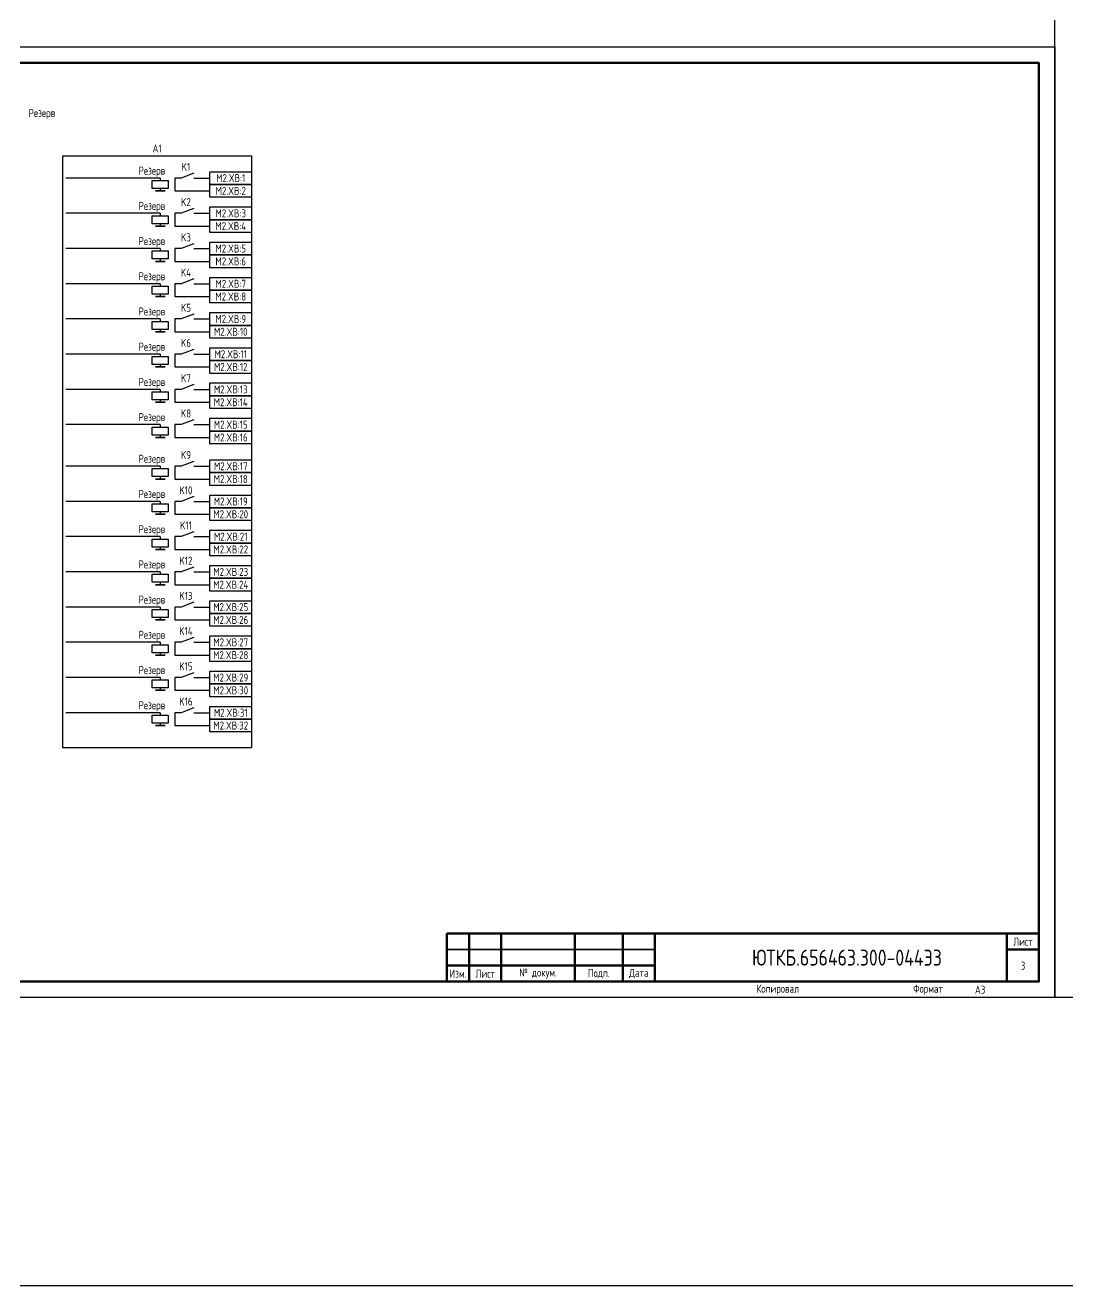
# Model space of a CAD drawing. Header units: millimetres. Extents: x -1036 to 3564, y -90 to 586.
# Drawn here: x 938.3 to 1264, y -90 to 303.8 of the extents above; entities that cross this region are included whole.
import ezdxf

# ---------------------------------------------------------------- set-up
doc = ezdxf.new("R2010")
doc.units = ezdxf.units.MM
doc.styles.add('Gost_type_A', font='GOST_A.TTF')

# ---------------------------------------------------------------- blocks, each defined once
blk = doc.blocks.new('Формат_А3')
blk.add_lwpolyline([(-420, 297), (0, 297), (0, 0), (-420, 0)], close=True)
at = {"lineweight": 50}
blk.add_lwpolyline([(-400, 292), (-5, 292), (-5, 5), (-400, 5)], close=True, dxfattribs=at)
blk = doc.blocks.new('Штамп малый нижний')
at = {"lineweight": 50}
for points in [[(-185, 15), (-178, 15), (-178, 5), (-185, 5)], [(-178, 15), (-168, 15), (-168, 5), (-178, 5)], [(-168, 15), (-145, 15), (-145, 5), (-168, 5)], [(-145, 15), (-130, 15), (-130, 5), (-145, 5)], [(-130, 15), (-120, 15), (-120, 5), (-130, 5)], [(-120, 15), (-10, 15), (-10, 0), (-120, 0)], [(-10, 15), (0, 15), (0, 10), (-10, 10)], [(-10, 10), (0, 10), (0, 0), (-10, 0)], [(-185, 5), (-178, 5), (-178, 0), (-185, 0)], [(-178, 5), (-168, 5), (-168, 0), (-178, 0)], [(-168, 5), (-145, 5), (-145, 0), (-168, 0)], [(-145, 5), (-130, 5), (-130, 0), (-145, 0)], [(-130, 5), (-120, 5), (-120, 0), (-130, 0)]]:
    blk.add_lwpolyline(points, close=True, dxfattribs=at)
for points in [[(-185, 15), (-178, 15), (-178, 10), (-185, 10)], [(-178, 15), (-168, 15), (-168, 10), (-178, 10)], [(-168, 15), (-145, 15), (-145, 10), (-168, 10)], [(-145, 15), (-130, 15), (-130, 10), (-145, 10)], [(-130, 15), (-120, 15), (-120, 10), (-130, 10)], [(-185, 10), (-178, 10), (-178, 5), (-185, 5)], [(-178, 10), (-168, 10), (-168, 5), (-178, 5)], [(-168, 10), (-145, 10), (-145, 5), (-168, 5)], [(-145, 10), (-130, 10), (-130, 5), (-145, 5)], [(-130, 10), (-120, 10), (-120, 5), (-130, 5)]]:
    blk.add_lwpolyline(points, close=True)
at = {"char_height": 2.5, "style": 'Gost_type_A'}
for s, insert, width, attachment_point in [('Лист', (-5, 12.5), 10, 5), ('№ докум.', (-156.5, 2.5), 23, 5), ('Подп.', (-137.5, 2.5), 15, 5), ('Дата', (-125, 2.5), 10, 5), ('Изм.', (-181.5, 2.5), 7, 5), ('Лист', (-173, 2.5), 10, 5), ('Копировал', (-75, -2.53), 13.1202, 6), ('Формат', (-30, -2.53), 13.1202, 6)]:
    blk.add_mtext(s, dxfattribs=dict(at, insert=insert, width=width, attachment_point=attachment_point))

msp = doc.modelspace()

# ---------------------------------------------------------------- linework, layer by layer
for p, q in [((980.5, 256), (951, 256)), ((980.5, 256), (980.5, 255.25)), ((980.5, 252.75), (980.5, 252)), ((980.5, 245), (951, 245)), ((980.5, 245), (980.5, 244.25)), ((980.5, 241.75), (980.5, 241)), ((980.5, 234), (951, 234)), ((980.5, 234), (980.5, 233.25)), ((980.5, 230.75), (980.5, 230)), ((980.5, 223), (951, 223)), ((980.5, 223), (980.5, 222.25)), ((980.5, 219.75), (980.5, 219)), ((980.5, 212), (951, 212)), ((980.5, 212), (980.5, 211.25)), ((980.5, 208.75), (980.5, 208)), ((980.5, 201), (951, 201)), ((980.5, 201), (980.5, 200.25)), ((980.5, 197.75), (980.5, 197)), ((980.5, 190), (951, 190)), ((980.5, 190), (980.5, 189.25)), ((980.5, 186.75), (980.5, 186)), ((980.5, 179), (951, 179)), ((980.5, 179), (980.5, 178.25)), ((980.5, 175.75), (980.5, 175)), ((980.5, 166), (951, 166)), ((980.5, 166), (980.5, 165.25)), ((980.5, 162.75), (980.5, 162)), ((980.5, 155), (951, 155)), ((980.5, 155), (980.5, 154.25)), ((980.5, 151.75), (980.5, 151)), ((980.5, 144), (951, 144)), ((980.5, 144), (980.5, 143.25)), ((980.5, 140.75), (980.5, 140)), ((980.5, 133), (951, 133)), ((980.5, 133), (980.5, 132.25)), ((980.5, 129.75), (980.5, 129)), ((980.5, 122), (951, 122)), ((980.5, 122), (980.5, 121.25)), ((980.5, 118.75), (980.5, 118)), ((980.5, 111), (951, 111)), ((980.5, 111), (980.5, 110.25)), ((980.5, 107.75), (980.5, 107)), ((980.5, 100), (951, 100)), ((980.5, 100), (980.5, 99.25)), ((980.5, 96.75), (980.5, 96)), ((980.5, 89), (951, 89)), ((980.5, 89), (980.5, 88.25)), ((980.5, 85.75), (980.5, 85))]:
    msp.add_line(p, q)
at = {"ltscale": 1.08}
for p, q in [((987, 256), (985, 256)), ((985, 256), (985, 252)), ((991, 256), (996, 256)), ((985, 252), (996, 252)), ((987, 245), (985, 245)), ((985, 245), (985, 241)), ((991, 245), (996, 245)), ((985, 241), (996, 241)), ((987, 234), (985, 234)), ((985, 234), (985, 230)), ((991, 234), (996, 234)), ((985, 230), (996, 230)), ((987, 223), (985, 223)), ((985, 223), (985, 219)), ((991, 223), (996, 223)), ((985, 219), (996, 219)), ((987, 212), (985, 212)), ((985, 212), (985, 208)), ((991, 212), (996, 212)), ((985, 208), (996, 208)), ((987, 201), (985, 201)), ((985, 201), (985, 197)), ((991, 201), (996, 201)), ((985, 197), (996, 197)), ((987, 190), (985, 190)), ((985, 190), (985, 186)), ((991, 190), (996, 190)), ((985, 186), (996, 186)), ((987, 179), (985, 179)), ((985, 179), (985, 175)), ((991, 179), (996, 179)), ((985, 175), (996, 175)), ((987, 166), (985, 166)), ((985, 166), (985, 162)), ((991, 166), (996, 166)), ((985, 162), (996, 162)), ((987, 155), (985, 155)), ((985, 155), (985, 151)), ((991, 155), (996, 155)), ((985, 151), (996, 151)), ((987, 144), (985, 144)), ((985, 144), (985, 140)), ((991, 144), (996, 144)), ((985, 140), (996, 140)), ((987, 133), (985, 133)), ((985, 133), (985, 129)), ((991, 133), (996, 133)), ((985, 129), (996, 129)), ((987, 122), (985, 122)), ((985, 122), (985, 118)), ((991, 122), (996, 122)), ((985, 118), (996, 118)), ((987, 111), (985, 111)), ((985, 111), (985, 107)), ((991, 111), (996, 111)), ((985, 107), (996, 107)), ((987, 100), (985, 100)), ((985, 100), (985, 96)), ((991, 100), (996, 100)), ((985, 96), (996, 96)), ((987, 89), (985, 89)), ((985, 89), (985, 85)), ((991, 89), (996, 89)), ((985, 85), (996, 85))]:
    msp.add_line(p, q, dxfattribs=at)
at = {"ltscale": 4.32}
for p, q in [((991, 257.5), (987, 256)), ((991, 246.5), (987, 245)), ((991, 235.5), (987, 234)), ((991, 224.5), (987, 223)), ((991, 213.5), (987, 212)), ((991, 202.5), (987, 201)), ((991, 191.5), (987, 190)), ((991, 180.5), (987, 179)), ((991, 167.5), (987, 166)), ((991, 156.5), (987, 155)), ((991, 145.5), (987, 144)), ((991, 134.5), (987, 133)), ((991, 123.5), (987, 122)), ((991, 112.5), (987, 111)), ((991, 101.5), (987, 100)), ((991, 90.5), (987, 89))]:
    msp.add_line(p, q, dxfattribs=at)
for points in [[(-1036, 586), (3564, 586), (3564, -90), (-1036, -90)], [(1557, 420), (1557, 0), (1260, 0), (1260, 420)], [(950, 263), (1009, 263), (1009, 78), (950, 78)], [(996, 258), (1009, 258), (1009, 254), (996, 254)], [(983, 255.25), (983, 252.75), (978, 252.75), (978, 255.25)], [(996, 254), (1009, 254), (1009, 250), (996, 250)], [(982, 252), (979, 252)], [(983, 244.25), (983, 241.75), (978, 241.75), (978, 244.25)], [(996, 247), (1009, 247), (1009, 243), (996, 243)], [(982, 241), (979, 241)], [(996, 243), (1009, 243), (1009, 239), (996, 239)], [(983, 233.25), (983, 230.75), (978, 230.75), (978, 233.25)], [(996, 236), (1009, 236), (1009, 232), (996, 232)], [(982, 230), (979, 230)], [(996, 232), (1009, 232), (1009, 228), (996, 228)], [(996, 225), (1009, 225), (1009, 221), (996, 221)], [(983, 222.25), (983, 219.75), (978, 219.75), (978, 222.25)], [(996, 221), (1009, 221), (1009, 217), (996, 217)], [(982, 219), (979, 219)], [(996, 214), (1009, 214), (1009, 210), (996, 210)], [(983, 211.25), (983, 208.75), (978, 208.75), (978, 211.25)], [(996, 210), (1009, 210), (1009, 206), (996, 206)], [(982, 208), (979, 208)], [(996, 203), (1009, 203), (1009, 199), (996, 199)], [(983, 200.25), (983, 197.75), (978, 197.75), (978, 200.25)], [(982, 197), (979, 197)], [(996, 199), (1009, 199), (1009, 195), (996, 195)], [(983, 189.25), (983, 186.75), (978, 186.75), (978, 189.25)], [(996, 192), (1009, 192), (1009, 188), (996, 188)], [(982, 186), (979, 186)], [(996, 188), (1009, 188), (1009, 184), (996, 184)], [(983, 178.25), (983, 175.75), (978, 175.75), (978, 178.25)], [(996, 181), (1009, 181), (1009, 177), (996, 177)], [(982, 175), (979, 175)], [(996, 177), (1009, 177), (1009, 173), (996, 173)], [(996, 168), (1009, 168), (1009, 164), (996, 164)], [(983, 165.25), (983, 162.75), (978, 162.75), (978, 165.25)], [(982, 162), (979, 162)], [(996, 164), (1009, 164), (1009, 160), (996, 160)], [(983, 154.25), (983, 151.75), (978, 151.75), (978, 154.25)], [(996, 157), (1009, 157), (1009, 153), (996, 153)], [(982, 151), (979, 151)], [(996, 153), (1009, 153), (1009, 149), (996, 149)], [(996, 146), (1009, 146), (1009, 142), (996, 142)], [(983, 143.25), (983, 140.75), (978, 140.75), (978, 143.25)], [(996, 142), (1009, 142), (1009, 138), (996, 138)], [(982, 140), (979, 140)], [(996, 135), (1009, 135), (1009, 131), (996, 131)], [(983, 132.25), (983, 129.75), (978, 129.75), (978, 132.25)], [(996, 131), (1009, 131), (1009, 127), (996, 127)], [(982, 129), (979, 129)], [(996, 124), (1009, 124), (1009, 120), (996, 120)], [(983, 121.25), (983, 118.75), (978, 118.75), (978, 121.25)], [(996, 120), (1009, 120), (1009, 116), (996, 116)], [(982, 118), (979, 118)], [(996, 113), (1009, 113), (1009, 109), (996, 109)], [(983, 110.25), (983, 107.75), (978, 107.75), (978, 110.25)], [(982, 107), (979, 107)], [(996, 109), (1009, 109), (1009, 105), (996, 105)], [(983, 99.25), (983, 96.75), (978, 96.75), (978, 99.25)], [(996, 102), (1009, 102), (1009, 98), (996, 98)], [(982, 96), (979, 96)], [(996, 98), (1009, 98), (1009, 94), (996, 94)], [(996, 91), (1009, 91), (1009, 87), (996, 87)], [(983, 88.25), (983, 85.75), (978, 85.75), (978, 88.25)], [(996, 87), (1009, 87), (1009, 83), (996, 83)], [(982, 85), (979, 85)]]:
    msp.add_lwpolyline(points, close=True)

# ---------------------------------------------------------------- block references
at = {"color": 1}
for name, p in [('Формат_А3', (1260, 0)), ('Штамп малый нижний', (1255, 5))]:
    msp.add_blockref(name, p, dxfattribs=at)

# ---------------------------------------------------------------- texts
at = {"char_height": 2.5, "line_spacing_factor": 0.9, "style": 'Gost_type_A'}
for s, insert, width, attachment_point in [('Резерв', (943.5, 276), 197, 5), ('A1', (979.5, 264), 59, 8)]:
    msp.add_mtext(s, dxfattribs=dict(at, insert=insert, width=width, attachment_point=attachment_point))
at = {"style": 'Gost_type_A'}
for s, insert, char_height, width, attachment_point in [('K1', (988.5, 259.5), 2.5, 5, 5), ('Резерв', (982, 258), 2.5, 31.0015, 6), ('M2.XВ:1', (1002.5, 256), 2.5, 13, 5), ('M2.XВ:2', (1002.5, 252), 2.5, 13, 5), ('Резерв', (982, 247), 2.5, 31.0015, 6), ('K2', (988.5, 248.5), 2.5, 5, 5), ('M2.XВ:3', (1002.5, 245), 2.5, 13, 5), ('M2.XВ:4', (1002.5, 241), 2.5, 13, 5), ('Резерв', (982, 236), 2.5, 31.0015, 6), ('K3', (988.5, 237.5), 2.5, 5, 5), ('M2.XВ:5', (1002.5, 234), 2.5, 13, 5), ('M2.XВ:6', (1002.5, 230), 2.5, 13, 5), ('Резерв', (982, 225), 2.5, 31.0015, 6), ('K4', (988.5, 226.5), 2.5, 5, 5), ('M2.XВ:7', (1002.5, 223), 2.5, 13, 5), ('K5', (988.5, 215.5), 2.5, 5, 5), ('M2.XВ:8', (1002.5, 219), 2.5, 13, 5), ('Резерв', (982, 214), 2.5, 31.0015, 6), ('M2.XВ:9', (1002.5, 212), 2.5, 13, 5), ('M2.XВ:10', (1002.5, 208), 2.5, 13, 5), ('K6', (988.5, 204.5), 2.5, 5, 5), ('Резерв', (982, 203), 2.5, 31.0015, 6), ('M2.XВ:11', (1002.5, 201), 2.5, 13, 5), ('M2.XВ:12', (1002.5, 197), 2.5, 13, 5), ('Резерв', (982, 192), 2.5, 31.0015, 6), ('K7', (988.5, 193.5), 2.5, 5, 5), ('M2.XВ:13', (1002.5, 190), 2.5, 13, 5), ('M2.XВ:14', (1002.5, 186), 2.5, 13, 5), ('Резерв', (982, 181), 2.5, 31.0015, 6), ('K8', (988.5, 182.5), 2.5, 5, 5), ('M2.XВ:15', (1002.5, 179), 2.5, 13, 5), ('M2.XВ:16', (1002.5, 175), 2.5, 13, 5), ('Резерв', (982, 168), 2.5, 31.0015, 6), ('K9', (988.5, 169.5), 2.5, 5, 5), ('M2.XВ:17', (1002.5, 166), 2.5, 13, 5), ('M2.XВ:18', (1002.5, 162), 2.5, 13, 5), ('Резерв', (982, 157), 2.5, 31.0015, 6), ('K10', (988.5, 158.5), 2.5, 5, 5), ('M2.XВ:19', (1002.5, 155), 2.5, 13, 5), ('M2.XВ:20', (1002.5, 151), 2.5, 13, 5), ('Резерв', (982, 146), 2.5, 31.0015, 6), ('K11', (988.5, 147.5), 2.5, 5, 5), ('M2.XВ:21', (1002.5, 144), 2.5, 13, 5), ('M2.XВ:22', (1002.5, 140), 2.5, 13, 5), ('Резерв', (982, 135), 2.5, 31.0015, 6), ('K12', (988.5, 136.5), 2.5, 5, 5), ('M2.XВ:23', (1002.5, 133), 2.5, 13, 5), ('M2.XВ:24', (1002.5, 129), 2.5, 13, 5), ('K13', (988.5, 125.5), 2.5, 5, 5), ('Резерв', (982, 124), 2.5, 31.0015, 6), ('M2.XВ:25', (1002.5, 122), 2.5, 13, 5), ('M2.XВ:26', (1002.5, 118), 2.5, 13, 5), ('Резерв', (982, 113), 2.5, 31.0015, 6), ('K14', (988.5, 114.5), 2.5, 5, 5), ('M2.XВ:27', (1002.5, 111), 2.5, 13, 5), ('M2.XВ:28', (1002.5, 107), 2.5, 13, 5), ('Резерв', (982, 102), 2.5, 31.0015, 6), ('K15', (988.5, 103.5), 2.5, 5, 5), ('M2.XВ:29', (1002.5, 100), 2.5, 13, 5), ('M2.XВ:30', (1002.5, 96), 2.5, 13, 5), ('Резерв', (982, 91), 2.5, 31.0015, 6), ('K16', (988.5, 92.5), 2.5, 5, 5), ('M2.XВ:31', (1002.5, 89), 2.5, 13, 5), ('M2.XВ:32', (1002.5, 85), 2.5, 13, 5), ('ЮТКБ.656463.300-044Э3', (1195, 12.5), 5, 120, 5), ('3', (1250, 10), 2.5, 10, 5), ('A3', (1235, 2.5), 2.5, 20, 4)]:
    msp.add_mtext(s, dxfattribs=dict(at, insert=insert, char_height=char_height, width=width, attachment_point=attachment_point))

doc.saveas('drawing.dxf')
